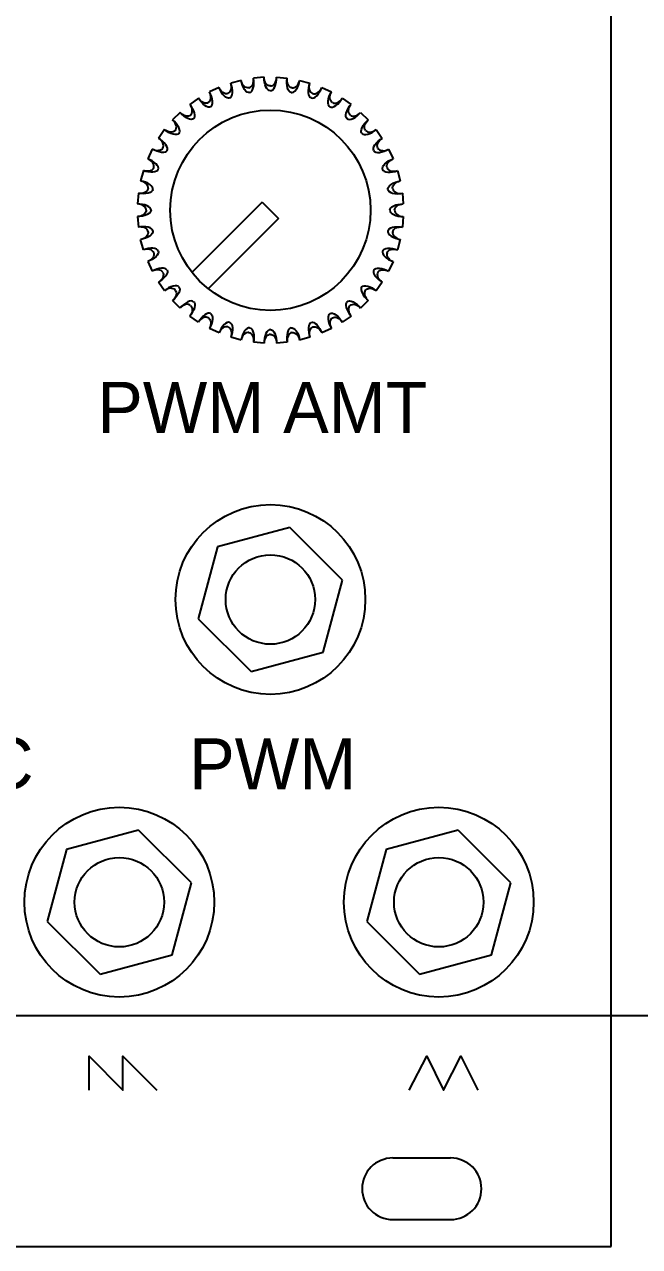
# Model space of a CAD drawing. Extents: x -1144 to 1154, y 0 to 128.
# Drawn here: x 40.3 to 72.3, y 0 to 63.4 of the extents above; entities that cross this region are included whole.
import ezdxf

# ---------------------------------------------------------------- set-up
doc = ezdxf.new("R2010")
doc.units = 0
doc.linetypes.add('BORDER', pattern=[0.875, 0.25, -0.125, 0.25, -0.125, 0, -0.125])
for name, color, linetype in [('CONSTRUCTION', 7, 'CONTINUOUS'), ('DXF_VCO-D-PANEL_MODEL_LAY0', 7, 'CONTINUOUS'), ('DXF_VCO-D-PANEL_MODEL_LAYE', 7, 'CONTINUOUS'), ('LAYER1', 7, 'CONTINUOUS')]:
    doc.layers.add(name, color=color, linetype=linetype)
doc.styles.add('TEXT542163', font='txt', dxfattribs={"height": 0.2})
doc.styles.add('TEXT542169', font='txt', dxfattribs={"height": 0.2})
doc.styles.add('TEXT542172', font='txt', dxfattribs={"height": 0.2})

msp = doc.modelspace()

# ---------------------------------------------------------------- linework, layer by layer
at = {"layer": 'CONSTRUCTION', "color": 6}
msp.add_line((-565.642, 12), (506.314, 12), dxfattribs=at)
at = {"layer": 'DXF_VCO-D-PANEL_MODEL_LAY0', "color": 178}
for points in [[(43.681, 8.112, 0), (43.681, 9.876, 0), (45.445, 8.112, 0), (45.445, 9.876, 0), (47.209, 8.112, 0)], [(60.309, 8.112, 0), (61.219, 9.876, 0), (62.087, 8.112, 0), (62.983, 9.876, 0), (63.865, 8.112, 0)]]:
    msp.add_polyline3d(points, dxfattribs=at)
at = {"layer": 'DXF_VCO-D-PANEL_MODEL_LAYE', "color": 178}
for p, q in [((54.104, 37.335), (50.36, 36.331)), ((56.844, 34.594), (54.104, 37.335)), ((50.36, 36.331), (49.357, 32.588)), ((55.841, 30.85), (56.844, 34.594)), ((49.357, 32.588), (52.098, 29.847)), ((52.098, 29.847), (55.841, 30.85)), ((46.258, 21.622), (42.515, 20.619)), ((48.999, 18.881), (46.258, 21.622)), ((62.848, 21.622), (59.104, 20.619)), ((65.588, 18.881), (62.848, 21.622)), ((42.515, 20.619), (41.511, 16.875)), ((59.104, 20.619), (58.101, 16.875)), ((47.996, 15.137), (48.999, 18.881)), ((64.585, 15.137), (65.588, 18.881)), ((41.511, 16.875), (44.252, 14.134)), ((58.101, 16.875), (60.841, 14.134)), ((44.252, 14.134), (47.996, 15.137)), ((60.841, 14.134), (64.585, 15.137))]:
    msp.add_line(p, q, dxfattribs=at)
for centre, radius in [((53.1, 33.591), 4.927), ((53.1, 33.591), 2.321), ((45.254, 17.878), 4.927), ((61.844, 17.878), 4.927), ((45.255, 17.878), 2.321), ((61.844, 17.878), 2.321)]:
    msp.add_circle(centre, radius, dxfattribs=at)
at = {"layer": 'LAYER1', "color": 178}
for p, q in [((70.8, 0), (70.8, 128.5)), ((51.582, 60.541), (51.045, 60.398)), ((52.775, 60.703), (52.222, 60.654)), ((53.425, 60.703), (53.978, 60.654)), ((54.618, 60.541), (55.155, 60.398)), ((50.435, 60.175), (49.931, 59.941)), ((55.765, 60.175), (56.269, 59.941)), ((49.369, 59.616), (48.914, 59.297)), ((56.831, 59.616), (57.286, 59.297)), ((48.416, 58.88), (48.023, 58.487)), ((57.784, 58.88), (58.177, 58.487)), ((47.605, 57.989), (47.287, 57.534)), ((58.595, 57.989), (58.913, 57.534)), ((46.962, 56.971), (46.727, 56.468)), ((59.238, 56.971), (59.473, 56.468)), ((46.505, 55.857), (46.361, 55.321)), ((59.695, 55.857), (59.839, 55.321)), ((46.248, 54.681), (46.2, 54.128)), ((59.952, 54.681), (60, 54.128)), ((52.676, 54.227), (49.023, 50.575)), ((52.676, 54.227), (53.524, 53.378)), ((46.2, 53.478), (46.248, 52.925)), ((53.524, 53.378), (49.872, 49.726)), ((60, 53.478), (59.952, 52.925)), ((46.505, 51.748), (46.361, 52.284)), ((59.839, 52.284), (59.695, 51.748)), ((46.727, 51.137), (46.962, 50.634)), ((59.473, 51.137), (59.238, 50.634)), ((47.605, 49.616), (47.287, 50.071)), ((58.913, 50.071), (58.595, 49.616)), ((48.416, 48.726), (48.023, 49.119)), ((58.177, 49.119), (57.784, 48.726)), ((49.369, 47.99), (48.914, 48.308)), ((57.286, 48.308), (56.831, 47.99)), ((50.435, 47.43), (49.931, 47.665)), ((56.269, 47.665), (55.765, 47.43)), ((51.582, 47.064), (51.045, 47.208)), ((52.775, 46.903), (52.222, 46.951)), ((53.978, 46.951), (53.425, 46.903)), ((55.155, 47.208), (54.618, 47.064)), ((59.46, 4.6), (62.46, 4.6)), ((59.46, 1.4), (62.46, 1.4)), ((0, 0), (70.8, 0))]:
    msp.add_line(p, q, dxfattribs=at)
for points in [[(50.894, 59.864, 0), (50.947, 59.891, 0), (50.996, 59.934, 0), (51.036, 59.993, 0), (51.065, 60.066, 0), (51.08, 60.148, 0), (51.081, 60.234, 0), (51.068, 60.319, 0), (51.045, 60.398, 0)], [(50.979, 59.629, 0), (51.031, 59.66, 0), (51.075, 59.716, 0), (51.108, 59.797, 0), (51.125, 59.9, 0), (51.127, 60.02, 0), (51.112, 60.148, 0), (51.084, 60.276, 0), (51.045, 60.398, 0)], [(51.98, 60.155, 0), (51.92, 60.152, 0), (51.857, 60.165, 0), (51.792, 60.196, 0), (51.731, 60.245, 0), (51.677, 60.308, 0), (51.633, 60.382, 0), (51.601, 60.462, 0), (51.582, 60.541, 0)], [(52.023, 59.909, 0), (51.963, 59.91, 0), (51.897, 59.936, 0), (51.828, 59.99, 0), (51.761, 60.071, 0), (51.7, 60.174, 0), (51.649, 60.292, 0), (51.609, 60.417, 0), (51.582, 60.541, 0)], [(51.98, 60.155, 0), (52.037, 60.172, 0), (52.092, 60.207, 0), (52.142, 60.258, 0), (52.183, 60.324, 0), (52.212, 60.403, 0), (52.228, 60.487, 0), (52.231, 60.573, 0), (52.222, 60.654, 0)], [(52.023, 59.909, 0), (52.08, 59.93, 0), (52.133, 59.978, 0), (52.179, 60.052, 0), (52.214, 60.15, 0), (52.236, 60.268, 0), (52.244, 60.397, 0), (52.239, 60.528, 0), (52.222, 60.654, 0)], [(53.1, 60.003, 0), (53.041, 60.014, 0), (52.98, 60.052, 0), (52.922, 60.117, 0), (52.87, 60.208, 0), (52.828, 60.32, 0), (52.798, 60.445, 0), (52.78, 60.575, 0), (52.775, 60.703, 0)], [(53.1, 60.253, 0), (53.041, 60.26, 0), (52.98, 60.284, 0), (52.922, 60.326, 0), (52.87, 60.385, 0), (52.828, 60.457, 0), (52.798, 60.537, 0), (52.78, 60.621, 0), (52.775, 60.703, 0)], [(53.1, 60.003, 0), (53.159, 60.014, 0), (53.22, 60.052, 0), (53.278, 60.117, 0), (53.33, 60.208, 0), (53.372, 60.32, 0), (53.402, 60.445, 0), (53.42, 60.575, 0), (53.425, 60.703, 0)], [(53.1, 60.253, 0), (53.159, 60.26, 0), (53.22, 60.284, 0), (53.278, 60.326, 0), (53.33, 60.385, 0), (53.372, 60.457, 0), (53.402, 60.537, 0), (53.42, 60.621, 0), (53.425, 60.703, 0)], [(54.177, 59.909, 0), (54.12, 59.93, 0), (54.067, 59.978, 0), (54.021, 60.052, 0), (53.986, 60.15, 0), (53.964, 60.268, 0), (53.956, 60.397, 0), (53.961, 60.528, 0), (53.978, 60.654, 0)], [(54.22, 60.155, 0), (54.163, 60.172, 0), (54.108, 60.207, 0), (54.058, 60.258, 0), (54.017, 60.324, 0), (53.988, 60.403, 0), (53.972, 60.487, 0), (53.969, 60.573, 0), (53.978, 60.654, 0)], [(54.177, 59.909, 0), (54.237, 59.91, 0), (54.303, 59.936, 0), (54.372, 59.99, 0), (54.439, 60.071, 0), (54.5, 60.174, 0), (54.551, 60.292, 0), (54.591, 60.417, 0), (54.618, 60.541, 0)], [(54.22, 60.155, 0), (54.28, 60.152, 0), (54.343, 60.165, 0), (54.408, 60.196, 0), (54.469, 60.245, 0), (54.523, 60.308, 0), (54.567, 60.382, 0), (54.599, 60.462, 0), (54.618, 60.541, 0)], [(55.221, 59.629, 0), (55.169, 59.66, 0), (55.125, 59.716, 0), (55.093, 59.797, 0), (55.075, 59.9, 0), (55.073, 60.02, 0), (55.088, 60.148, 0), (55.116, 60.276, 0), (55.155, 60.398, 0)], [(55.306, 59.864, 0), (55.253, 59.891, 0), (55.204, 59.934, 0), (55.164, 59.993, 0), (55.135, 60.066, 0), (55.12, 60.148, 0), (55.119, 60.234, 0), (55.132, 60.319, 0), (55.155, 60.398, 0)], [(49.875, 59.389, 0), (49.922, 59.425, 0), (49.963, 59.476, 0), (49.992, 59.541, 0), (50.008, 59.618, 0), (50.009, 59.701, 0), (49.994, 59.786, 0), (49.968, 59.867, 0), (49.931, 59.941, 0)], [(50, 59.172, 0), (50.045, 59.212, 0), (50.079, 59.274, 0), (50.097, 59.36, 0), (50.096, 59.465, 0), (50.077, 59.583, 0), (50.04, 59.706, 0), (49.99, 59.828, 0), (49.931, 59.941, 0)], [(50.894, 59.864, 0), (50.836, 59.851, 0), (50.771, 59.853, 0), (50.702, 59.872, 0), (50.633, 59.909, 0), (50.569, 59.962, 0), (50.513, 60.028, 0), (50.468, 60.1, 0), (50.435, 60.175, 0)], [(50.979, 59.629, 0), (50.92, 59.62, 0), (50.85, 59.634, 0), (50.773, 59.675, 0), (50.693, 59.743, 0), (50.615, 59.834, 0), (50.544, 59.941, 0), (50.483, 60.058, 0), (50.435, 60.175, 0)], [(55.221, 59.629, 0), (55.28, 59.62, 0), (55.35, 59.634, 0), (55.427, 59.675, 0), (55.507, 59.743, 0), (55.585, 59.834, 0), (55.656, 59.941, 0), (55.717, 60.058, 0), (55.765, 60.175, 0)], [(55.306, 59.864, 0), (55.364, 59.851, 0), (55.429, 59.853, 0), (55.498, 59.872, 0), (55.567, 59.909, 0), (55.631, 59.962, 0), (55.687, 60.028, 0), (55.732, 60.1, 0), (55.765, 60.175, 0)], [(56.2, 59.172, 0), (56.155, 59.212, 0), (56.121, 59.274, 0), (56.103, 59.36, 0), (56.104, 59.465, 0), (56.123, 59.583, 0), (56.16, 59.706, 0), (56.21, 59.828, 0), (56.269, 59.941, 0)], [(56.325, 59.389, 0), (56.278, 59.425, 0), (56.237, 59.476, 0), (56.208, 59.541, 0), (56.192, 59.618, 0), (56.191, 59.701, 0), (56.206, 59.786, 0), (56.232, 59.867, 0), (56.269, 59.941, 0)], [(48.954, 58.744, 0), (48.994, 58.787, 0), (49.025, 58.845, 0), (49.043, 58.914, 0), (49.045, 58.992, 0), (49.031, 59.075, 0), (49.003, 59.156, 0), (48.962, 59.231, 0), (48.914, 59.297, 0)], [(49.115, 58.552, 0), (49.152, 58.599, 0), (49.175, 58.667, 0), (49.178, 58.754, 0), (49.159, 58.857, 0), (49.119, 58.97, 0), (49.062, 59.085, 0), (48.991, 59.196, 0), (48.914, 59.297, 0)], [(49.875, 59.389, 0), (49.82, 59.366, 0), (49.756, 59.356, 0), (49.684, 59.363, 0), (49.61, 59.388, 0), (49.538, 59.429, 0), (49.471, 59.484, 0), (49.414, 59.548, 0), (49.369, 59.616, 0)], [(50, 59.172, 0), (49.943, 59.153, 0), (49.872, 59.155, 0), (49.789, 59.182, 0), (49.698, 59.235, 0), (49.606, 59.311, 0), (49.517, 59.404, 0), (49.437, 59.508, 0), (49.369, 59.616, 0)], [(56.2, 59.172, 0), (56.257, 59.153, 0), (56.328, 59.155, 0), (56.411, 59.182, 0), (56.502, 59.235, 0), (56.594, 59.311, 0), (56.683, 59.404, 0), (56.763, 59.508, 0), (56.831, 59.616, 0)], [(56.325, 59.389, 0), (56.38, 59.366, 0), (56.444, 59.356, 0), (56.516, 59.363, 0), (56.59, 59.388, 0), (56.662, 59.429, 0), (56.729, 59.484, 0), (56.786, 59.548, 0), (56.831, 59.616, 0)], [(57.085, 58.552, 0), (57.048, 58.599, 0), (57.025, 58.667, 0), (57.022, 58.754, 0), (57.041, 58.857, 0), (57.081, 58.97, 0), (57.138, 59.085, 0), (57.209, 59.196, 0), (57.286, 59.297, 0)], [(57.246, 58.744, 0), (57.206, 58.787, 0), (57.175, 58.845, 0), (57.157, 58.914, 0), (57.155, 58.992, 0), (57.169, 59.075, 0), (57.197, 59.156, 0), (57.238, 59.231, 0), (57.286, 59.297, 0)], [(48.159, 57.949, 0), (48.191, 57.999, 0), (48.212, 58.061, 0), (48.217, 58.132, 0), (48.206, 58.209, 0), (48.178, 58.288, 0), (48.135, 58.363, 0), (48.082, 58.43, 0), (48.023, 58.487, 0)], [(48.351, 57.788, 0), (48.38, 57.841, 0), (48.39, 57.911, 0), (48.377, 57.998, 0), (48.341, 58.096, 0), (48.282, 58.2, 0), (48.206, 58.304, 0), (48.117, 58.401, 0), (48.023, 58.487, 0)], [(48.954, 58.744, 0), (48.904, 58.711, 0), (48.842, 58.691, 0), (48.771, 58.686, 0), (48.693, 58.697, 0), (48.615, 58.725, 0), (48.54, 58.767, 0), (48.473, 58.82, 0), (48.416, 58.88, 0)], [(49.115, 58.552, 0), (49.062, 58.523, 0), (48.992, 58.513, 0), (48.905, 58.525, 0), (48.807, 58.562, 0), (48.703, 58.62, 0), (48.599, 58.697, 0), (48.502, 58.785, 0), (48.416, 58.88, 0)], [(57.085, 58.552, 0), (57.138, 58.523, 0), (57.208, 58.513, 0), (57.295, 58.525, 0), (57.393, 58.562, 0), (57.497, 58.62, 0), (57.601, 58.697, 0), (57.698, 58.785, 0), (57.784, 58.88, 0)], [(57.246, 58.744, 0), (57.296, 58.711, 0), (57.358, 58.691, 0), (57.429, 58.686, 0), (57.507, 58.697, 0), (57.585, 58.725, 0), (57.66, 58.767, 0), (57.727, 58.82, 0), (57.784, 58.88, 0)], [(57.849, 57.788, 0), (57.82, 57.841, 0), (57.81, 57.911, 0), (57.823, 57.998, 0), (57.859, 58.096, 0), (57.918, 58.2, 0), (57.994, 58.304, 0), (58.083, 58.401, 0), (58.177, 58.487, 0)], [(58.041, 57.949, 0), (58.009, 57.999, 0), (57.988, 58.061, 0), (57.983, 58.132, 0), (57.994, 58.209, 0), (58.022, 58.288, 0), (58.065, 58.363, 0), (58.118, 58.43, 0), (58.177, 58.487, 0)], [(48.159, 57.949, 0), (48.115, 57.908, 0), (48.058, 57.877, 0), (47.989, 57.86, 0), (47.91, 57.857, 0), (47.828, 57.871, 0), (47.747, 57.9, 0), (47.672, 57.941, 0), (47.605, 57.989, 0)], [(48.351, 57.788, 0), (48.304, 57.75, 0), (48.236, 57.728, 0), (48.149, 57.725, 0), (48.046, 57.744, 0), (47.933, 57.783, 0), (47.817, 57.841, 0), (47.706, 57.911, 0), (47.605, 57.989, 0)], [(57.849, 57.788, 0), (57.896, 57.75, 0), (57.964, 57.728, 0), (58.051, 57.725, 0), (58.154, 57.744, 0), (58.267, 57.783, 0), (58.383, 57.841, 0), (58.494, 57.911, 0), (58.595, 57.989, 0)], [(58.041, 57.949, 0), (58.085, 57.908, 0), (58.142, 57.877, 0), (58.211, 57.86, 0), (58.29, 57.857, 0), (58.372, 57.871, 0), (58.453, 57.9, 0), (58.528, 57.941, 0), (58.595, 57.989, 0)], [(47.514, 57.028, 0), (47.537, 57.083, 0), (47.547, 57.147, 0), (47.539, 57.218, 0), (47.515, 57.293, 0), (47.474, 57.365, 0), (47.419, 57.432, 0), (47.355, 57.489, 0), (47.287, 57.534, 0)], [(47.731, 56.903, 0), (47.75, 56.96, 0), (47.748, 57.031, 0), (47.721, 57.114, 0), (47.668, 57.204, 0), (47.592, 57.297, 0), (47.499, 57.386, 0), (47.394, 57.466, 0), (47.287, 57.534, 0)], [(58.469, 56.903, 0), (58.45, 56.96, 0), (58.452, 57.031, 0), (58.479, 57.114, 0), (58.532, 57.204, 0), (58.608, 57.297, 0), (58.701, 57.386, 0), (58.806, 57.466, 0), (58.913, 57.534, 0)], [(58.686, 57.028, 0), (58.663, 57.083, 0), (58.653, 57.147, 0), (58.661, 57.218, 0), (58.685, 57.293, 0), (58.726, 57.365, 0), (58.781, 57.432, 0), (58.845, 57.489, 0), (58.913, 57.534, 0)], [(47.514, 57.028, 0), (47.478, 56.98, 0), (47.427, 56.94, 0), (47.362, 56.91, 0), (47.285, 56.895, 0), (47.202, 56.894, 0), (47.117, 56.908, 0), (47.036, 56.935, 0), (46.962, 56.971, 0)], [(47.731, 56.903, 0), (47.691, 56.857, 0), (47.628, 56.824, 0), (47.543, 56.806, 0), (47.438, 56.806, 0), (47.32, 56.826, 0), (47.196, 56.862, 0), (47.075, 56.912, 0), (46.962, 56.971, 0)], [(58.469, 56.903, 0), (58.509, 56.857, 0), (58.572, 56.824, 0), (58.657, 56.806, 0), (58.762, 56.806, 0), (58.88, 56.826, 0), (59.004, 56.862, 0), (59.125, 56.912, 0), (59.238, 56.971, 0)], [(58.686, 57.028, 0), (58.722, 56.98, 0), (58.773, 56.94, 0), (58.838, 56.91, 0), (58.915, 56.895, 0), (58.998, 56.894, 0), (59.083, 56.908, 0), (59.165, 56.935, 0), (59.238, 56.971, 0)], [(47.039, 56.009, 0), (47.012, 55.956, 0), (46.968, 55.907, 0), (46.909, 55.867, 0), (46.837, 55.838, 0), (46.754, 55.823, 0), (46.668, 55.822, 0), (46.584, 55.834, 0), (46.505, 55.857, 0)], [(47.274, 55.923, 0), (47.243, 55.872, 0), (47.187, 55.828, 0), (47.106, 55.795, 0), (47.003, 55.777, 0), (46.883, 55.776, 0), (46.755, 55.791, 0), (46.626, 55.819, 0), (46.505, 55.857, 0)], [(47.039, 56.009, 0), (47.052, 56.067, 0), (47.05, 56.132, 0), (47.031, 56.201, 0), (46.994, 56.27, 0), (46.94, 56.334, 0), (46.875, 56.39, 0), (46.802, 56.435, 0), (46.727, 56.468, 0)], [(47.274, 55.923, 0), (47.283, 55.983, 0), (47.269, 56.052, 0), (47.227, 56.129, 0), (47.16, 56.209, 0), (47.069, 56.287, 0), (46.961, 56.359, 0), (46.845, 56.419, 0), (46.727, 56.468, 0)], [(58.926, 55.923, 0), (58.917, 55.983, 0), (58.931, 56.052, 0), (58.973, 56.129, 0), (59.04, 56.209, 0), (59.131, 56.287, 0), (59.239, 56.359, 0), (59.355, 56.419, 0), (59.473, 56.468, 0)], [(58.926, 55.923, 0), (58.957, 55.872, 0), (59.013, 55.828, 0), (59.094, 55.795, 0), (59.197, 55.777, 0), (59.317, 55.776, 0), (59.445, 55.791, 0), (59.574, 55.819, 0), (59.695, 55.857, 0)], [(59.161, 56.009, 0), (59.148, 56.067, 0), (59.15, 56.132, 0), (59.169, 56.201, 0), (59.206, 56.27, 0), (59.26, 56.334, 0), (59.325, 56.39, 0), (59.398, 56.435, 0), (59.473, 56.468, 0)], [(59.161, 56.009, 0), (59.188, 55.956, 0), (59.232, 55.907, 0), (59.291, 55.867, 0), (59.364, 55.838, 0), (59.446, 55.823, 0), (59.532, 55.822, 0), (59.616, 55.834, 0), (59.695, 55.857, 0)], [(46.748, 54.923, 0), (46.751, 54.982, 0), (46.738, 55.046, 0), (46.707, 55.111, 0), (46.658, 55.172, 0), (46.595, 55.226, 0), (46.52, 55.27, 0), (46.441, 55.301, 0), (46.361, 55.321, 0)], [(46.994, 54.879, 0), (46.993, 54.94, 0), (46.967, 55.006, 0), (46.913, 55.074, 0), (46.832, 55.141, 0), (46.729, 55.202, 0), (46.611, 55.254, 0), (46.486, 55.293, 0), (46.361, 55.321, 0)], [(59.206, 54.879, 0), (59.207, 54.94, 0), (59.233, 55.006, 0), (59.287, 55.074, 0), (59.368, 55.141, 0), (59.471, 55.202, 0), (59.589, 55.254, 0), (59.714, 55.293, 0), (59.839, 55.321, 0)], [(59.452, 54.923, 0), (59.449, 54.982, 0), (59.462, 55.046, 0), (59.493, 55.111, 0), (59.542, 55.172, 0), (59.606, 55.226, 0), (59.68, 55.27, 0), (59.759, 55.301, 0), (59.839, 55.321, 0)], [(46.748, 54.923, 0), (46.73, 54.866, 0), (46.696, 54.81, 0), (46.645, 54.76, 0), (46.578, 54.719, 0), (46.5, 54.69, 0), (46.415, 54.675, 0), (46.33, 54.672, 0), (46.248, 54.681, 0)], [(46.994, 54.879, 0), (46.972, 54.823, 0), (46.925, 54.77, 0), (46.851, 54.724, 0), (46.752, 54.689, 0), (46.635, 54.667, 0), (46.506, 54.659, 0), (46.375, 54.664, 0), (46.248, 54.681, 0)], [(59.206, 54.879, 0), (59.228, 54.823, 0), (59.275, 54.77, 0), (59.349, 54.724, 0), (59.448, 54.689, 0), (59.565, 54.667, 0), (59.694, 54.659, 0), (59.825, 54.664, 0), (59.952, 54.681, 0)], [(59.452, 54.923, 0), (59.47, 54.866, 0), (59.504, 54.81, 0), (59.555, 54.76, 0), (59.622, 54.719, 0), (59.7, 54.69, 0), (59.785, 54.675, 0), (59.87, 54.672, 0), (59.952, 54.681, 0)], [(46.65, 53.803, 0), (46.642, 53.862, 0), (46.618, 53.922, 0), (46.577, 53.981, 0), (46.518, 54.032, 0), (46.446, 54.075, 0), (46.366, 54.105, 0), (46.282, 54.122, 0), (46.2, 54.128, 0)], [(46.9, 53.803, 0), (46.888, 53.862, 0), (46.851, 53.922, 0), (46.786, 53.981, 0), (46.695, 54.032, 0), (46.583, 54.075, 0), (46.458, 54.105, 0), (46.327, 54.122, 0), (46.2, 54.128, 0)], [(59.3, 53.803, 0), (59.312, 53.862, 0), (59.349, 53.922, 0), (59.414, 53.981, 0), (59.505, 54.032, 0), (59.617, 54.075, 0), (59.742, 54.105, 0), (59.873, 54.122, 0), (60, 54.128, 0)], [(59.55, 53.803, 0), (59.558, 53.862, 0), (59.582, 53.922, 0), (59.623, 53.981, 0), (59.682, 54.032, 0), (59.754, 54.075, 0), (59.834, 54.105, 0), (59.918, 54.122, 0), (60, 54.128, 0)], [(46.65, 53.803, 0), (46.642, 53.744, 0), (46.618, 53.683, 0), (46.577, 53.625, 0), (46.518, 53.573, 0), (46.446, 53.531, 0), (46.366, 53.501, 0), (46.282, 53.483, 0), (46.2, 53.478, 0)], [(46.9, 53.803, 0), (46.888, 53.744, 0), (46.851, 53.683, 0), (46.786, 53.625, 0), (46.695, 53.573, 0), (46.583, 53.531, 0), (46.458, 53.501, 0), (46.327, 53.483, 0), (46.2, 53.478, 0)], [(59.3, 53.803, 0), (59.312, 53.744, 0), (59.349, 53.683, 0), (59.414, 53.625, 0), (59.505, 53.573, 0), (59.617, 53.531, 0), (59.742, 53.501, 0), (59.873, 53.483, 0), (60, 53.478, 0)], [(59.55, 53.803, 0), (59.558, 53.744, 0), (59.582, 53.683, 0), (59.623, 53.625, 0), (59.682, 53.573, 0), (59.754, 53.531, 0), (59.834, 53.501, 0), (59.918, 53.483, 0), (60, 53.478, 0)], [(46.994, 52.726, 0), (46.972, 52.782, 0), (46.925, 52.835, 0), (46.851, 52.881, 0), (46.752, 52.917, 0), (46.635, 52.939, 0), (46.506, 52.947, 0), (46.375, 52.941, 0), (46.248, 52.925, 0)], [(46.748, 52.683, 0), (46.73, 52.74, 0), (46.696, 52.795, 0), (46.645, 52.845, 0), (46.578, 52.886, 0), (46.5, 52.915, 0), (46.415, 52.931, 0), (46.33, 52.933, 0), (46.248, 52.925, 0)], [(46.994, 52.726, 0), (46.993, 52.666, 0), (46.967, 52.6, 0), (46.913, 52.531, 0), (46.832, 52.464, 0), (46.729, 52.403, 0), (46.611, 52.352, 0), (46.486, 52.312, 0), (46.361, 52.284, 0)], [(46.748, 52.683, 0), (46.751, 52.623, 0), (46.738, 52.559, 0), (46.707, 52.495, 0), (46.658, 52.434, 0), (46.595, 52.379, 0), (46.52, 52.336, 0), (46.441, 52.304, 0), (46.361, 52.284, 0)], [(59.206, 52.726, 0), (59.228, 52.782, 0), (59.275, 52.835, 0), (59.349, 52.881, 0), (59.448, 52.917, 0), (59.565, 52.939, 0), (59.694, 52.947, 0), (59.825, 52.941, 0), (59.952, 52.925, 0)], [(59.206, 52.726, 0), (59.207, 52.666, 0), (59.233, 52.6, 0), (59.287, 52.531, 0), (59.368, 52.464, 0), (59.471, 52.403, 0), (59.589, 52.352, 0), (59.714, 52.312, 0), (59.839, 52.284, 0)], [(59.452, 52.683, 0), (59.449, 52.623, 0), (59.462, 52.559, 0), (59.493, 52.495, 0), (59.542, 52.434, 0), (59.606, 52.379, 0), (59.68, 52.336, 0), (59.759, 52.304, 0), (59.839, 52.284, 0)], [(59.452, 52.683, 0), (59.47, 52.74, 0), (59.504, 52.795, 0), (59.555, 52.845, 0), (59.622, 52.886, 0), (59.7, 52.915, 0), (59.785, 52.931, 0), (59.87, 52.933, 0), (59.952, 52.925, 0)], [(47.274, 51.682, 0), (47.243, 51.734, 0), (47.187, 51.778, 0), (47.106, 51.81, 0), (47.003, 51.828, 0), (46.883, 51.829, 0), (46.755, 51.815, 0), (46.626, 51.787, 0), (46.505, 51.748, 0)], [(47.039, 51.597, 0), (47.012, 51.65, 0), (46.968, 51.698, 0), (46.909, 51.739, 0), (46.837, 51.768, 0), (46.754, 51.783, 0), (46.668, 51.783, 0), (46.584, 51.771, 0), (46.505, 51.748, 0)], [(47.274, 51.682, 0), (47.283, 51.623, 0), (47.269, 51.553, 0), (47.227, 51.476, 0), (47.16, 51.396, 0), (47.069, 51.318, 0), (46.961, 51.247, 0), (46.845, 51.186, 0), (46.727, 51.137, 0)], [(47.039, 51.597, 0), (47.052, 51.539, 0), (47.05, 51.474, 0), (47.031, 51.405, 0), (46.994, 51.336, 0), (46.94, 51.271, 0), (46.875, 51.215, 0), (46.802, 51.17, 0), (46.727, 51.137, 0)], [(58.926, 51.682, 0), (58.917, 51.623, 0), (58.931, 51.553, 0), (58.973, 51.476, 0), (59.04, 51.396, 0), (59.131, 51.318, 0), (59.239, 51.247, 0), (59.355, 51.186, 0), (59.473, 51.137, 0)], [(58.926, 51.682, 0), (58.957, 51.734, 0), (59.013, 51.778, 0), (59.094, 51.81, 0), (59.197, 51.828, 0), (59.317, 51.829, 0), (59.445, 51.815, 0), (59.574, 51.787, 0), (59.695, 51.748, 0)], [(59.161, 51.597, 0), (59.148, 51.539, 0), (59.15, 51.474, 0), (59.169, 51.405, 0), (59.206, 51.336, 0), (59.26, 51.271, 0), (59.325, 51.215, 0), (59.398, 51.17, 0), (59.473, 51.137, 0)], [(59.161, 51.597, 0), (59.188, 51.65, 0), (59.232, 51.698, 0), (59.291, 51.739, 0), (59.364, 51.768, 0), (59.446, 51.783, 0), (59.532, 51.783, 0), (59.616, 51.771, 0), (59.695, 51.748, 0)], [(47.731, 50.703, 0), (47.691, 50.748, 0), (47.628, 50.782, 0), (47.543, 50.8, 0), (47.438, 50.799, 0), (47.32, 50.78, 0), (47.196, 50.743, 0), (47.075, 50.693, 0), (46.962, 50.634, 0)], [(58.469, 50.703, 0), (58.509, 50.748, 0), (58.572, 50.782, 0), (58.657, 50.8, 0), (58.762, 50.799, 0), (58.88, 50.78, 0), (59.004, 50.743, 0), (59.125, 50.693, 0), (59.238, 50.634, 0)], [(47.514, 50.578, 0), (47.478, 50.625, 0), (47.427, 50.665, 0), (47.362, 50.695, 0), (47.285, 50.711, 0), (47.202, 50.711, 0), (47.117, 50.697, 0), (47.036, 50.67, 0), (46.962, 50.634, 0)], [(47.731, 50.703, 0), (47.75, 50.646, 0), (47.748, 50.575, 0), (47.721, 50.492, 0), (47.668, 50.401, 0), (47.592, 50.309, 0), (47.499, 50.22, 0), (47.394, 50.14, 0), (47.287, 50.071, 0)], [(47.514, 50.578, 0), (47.537, 50.523, 0), (47.547, 50.458, 0), (47.539, 50.387, 0), (47.515, 50.313, 0), (47.474, 50.24, 0), (47.419, 50.174, 0), (47.355, 50.117, 0), (47.287, 50.071, 0)], [(58.469, 50.703, 0), (58.45, 50.646, 0), (58.452, 50.575, 0), (58.479, 50.492, 0), (58.532, 50.401, 0), (58.608, 50.309, 0), (58.701, 50.22, 0), (58.806, 50.14, 0), (58.913, 50.071, 0)], [(58.686, 50.578, 0), (58.663, 50.523, 0), (58.653, 50.458, 0), (58.661, 50.387, 0), (58.685, 50.313, 0), (58.726, 50.24, 0), (58.781, 50.174, 0), (58.845, 50.117, 0), (58.913, 50.071, 0)], [(58.686, 50.578, 0), (58.722, 50.625, 0), (58.773, 50.665, 0), (58.838, 50.695, 0), (58.915, 50.711, 0), (58.998, 50.711, 0), (59.083, 50.697, 0), (59.165, 50.67, 0), (59.238, 50.634, 0)], [(48.351, 49.817, 0), (48.304, 49.855, 0), (48.236, 49.877, 0), (48.149, 49.88, 0), (48.046, 49.862, 0), (47.933, 49.822, 0), (47.817, 49.765, 0), (47.706, 49.694, 0), (47.605, 49.616, 0)], [(48.159, 49.657, 0), (48.115, 49.697, 0), (48.058, 49.728, 0), (47.989, 49.746, 0), (47.91, 49.748, 0), (47.828, 49.734, 0), (47.747, 49.705, 0), (47.672, 49.665, 0), (47.605, 49.616, 0)], [(48.351, 49.817, 0), (48.38, 49.765, 0), (48.39, 49.694, 0), (48.377, 49.608, 0), (48.341, 49.51, 0), (48.282, 49.405, 0), (48.206, 49.302, 0), (48.117, 49.204, 0), (48.023, 49.119, 0)], [(48.159, 49.657, 0), (48.191, 49.607, 0), (48.212, 49.545, 0), (48.217, 49.473, 0), (48.206, 49.396, 0), (48.178, 49.317, 0), (48.135, 49.242, 0), (48.082, 49.175, 0), (48.023, 49.119, 0)], [(57.849, 49.817, 0), (57.82, 49.765, 0), (57.81, 49.694, 0), (57.823, 49.608, 0), (57.859, 49.51, 0), (57.918, 49.405, 0), (57.994, 49.302, 0), (58.083, 49.204, 0), (58.177, 49.119, 0)], [(57.849, 49.817, 0), (57.896, 49.855, 0), (57.964, 49.877, 0), (58.051, 49.88, 0), (58.154, 49.862, 0), (58.267, 49.822, 0), (58.383, 49.765, 0), (58.494, 49.694, 0), (58.595, 49.616, 0)], [(58.041, 49.657, 0), (58.009, 49.607, 0), (57.988, 49.545, 0), (57.983, 49.473, 0), (57.994, 49.396, 0), (58.022, 49.317, 0), (58.065, 49.242, 0), (58.118, 49.175, 0), (58.177, 49.119, 0)], [(58.041, 49.657, 0), (58.085, 49.697, 0), (58.142, 49.728, 0), (58.211, 49.746, 0), (58.29, 49.748, 0), (58.372, 49.734, 0), (58.453, 49.705, 0), (58.528, 49.665, 0), (58.595, 49.616, 0)], [(49.115, 49.053, 0), (49.062, 49.082, 0), (48.992, 49.092, 0), (48.905, 49.08, 0), (48.807, 49.044, 0), (48.703, 48.985, 0), (48.599, 48.909, 0), (48.502, 48.82, 0), (48.416, 48.726, 0)], [(48.954, 48.862, 0), (48.904, 48.894, 0), (48.842, 48.914, 0), (48.771, 48.92, 0), (48.693, 48.908, 0), (48.615, 48.88, 0), (48.54, 48.838, 0), (48.473, 48.785, 0), (48.416, 48.726, 0)], [(49.115, 49.053, 0), (49.152, 49.006, 0), (49.175, 48.939, 0), (49.178, 48.852, 0), (49.159, 48.748, 0), (49.119, 48.636, 0), (49.062, 48.52, 0), (48.991, 48.409, 0), (48.914, 48.308, 0)], [(48.954, 48.862, 0), (48.994, 48.818, 0), (49.025, 48.761, 0), (49.043, 48.691, 0), (49.045, 48.613, 0), (49.031, 48.531, 0), (49.003, 48.45, 0), (48.962, 48.374, 0), (48.914, 48.308, 0)], [(57.085, 49.053, 0), (57.048, 49.006, 0), (57.025, 48.939, 0), (57.022, 48.852, 0), (57.041, 48.748, 0), (57.081, 48.636, 0), (57.138, 48.52, 0), (57.209, 48.409, 0), (57.286, 48.308, 0)], [(57.085, 49.053, 0), (57.138, 49.082, 0), (57.208, 49.092, 0), (57.295, 49.08, 0), (57.393, 49.044, 0), (57.497, 48.985, 0), (57.601, 48.909, 0), (57.698, 48.82, 0), (57.784, 48.726, 0)], [(57.246, 48.862, 0), (57.206, 48.818, 0), (57.175, 48.761, 0), (57.157, 48.691, 0), (57.155, 48.613, 0), (57.169, 48.531, 0), (57.197, 48.45, 0), (57.238, 48.374, 0), (57.286, 48.308, 0)], [(57.246, 48.862, 0), (57.296, 48.894, 0), (57.358, 48.914, 0), (57.429, 48.92, 0), (57.507, 48.908, 0), (57.585, 48.88, 0), (57.66, 48.838, 0), (57.727, 48.785, 0), (57.784, 48.726, 0)], [(50, 48.433, 0), (49.943, 48.453, 0), (49.872, 48.451, 0), (49.789, 48.423, 0), (49.698, 48.371, 0), (49.606, 48.295, 0), (49.517, 48.201, 0), (49.437, 48.097, 0), (49.369, 47.99, 0)], [(49.875, 48.217, 0), (49.82, 48.24, 0), (49.756, 48.249, 0), (49.684, 48.242, 0), (49.61, 48.218, 0), (49.538, 48.176, 0), (49.471, 48.122, 0), (49.414, 48.058, 0), (49.369, 47.99, 0)], [(50, 48.433, 0), (50.045, 48.394, 0), (50.079, 48.331, 0), (50.097, 48.246, 0), (50.096, 48.141, 0), (50.077, 48.023, 0), (50.04, 47.899, 0), (49.99, 47.778, 0), (49.931, 47.665, 0)], [(56.2, 48.433, 0), (56.155, 48.394, 0), (56.121, 48.331, 0), (56.103, 48.246, 0), (56.104, 48.141, 0), (56.123, 48.023, 0), (56.16, 47.899, 0), (56.21, 47.778, 0), (56.269, 47.665, 0)], [(56.2, 48.433, 0), (56.257, 48.453, 0), (56.328, 48.451, 0), (56.411, 48.423, 0), (56.502, 48.371, 0), (56.594, 48.295, 0), (56.683, 48.201, 0), (56.763, 48.097, 0), (56.831, 47.99, 0)], [(56.325, 48.217, 0), (56.38, 48.24, 0), (56.444, 48.249, 0), (56.516, 48.242, 0), (56.59, 48.218, 0), (56.662, 48.176, 0), (56.729, 48.122, 0), (56.786, 48.058, 0), (56.831, 47.99, 0)], [(49.875, 48.217, 0), (49.922, 48.181, 0), (49.963, 48.13, 0), (49.992, 48.064, 0), (50.008, 47.988, 0), (50.009, 47.904, 0), (49.994, 47.819, 0), (49.968, 47.738, 0), (49.931, 47.665, 0)], [(50.979, 47.977, 0), (50.92, 47.986, 0), (50.85, 47.971, 0), (50.773, 47.93, 0), (50.693, 47.862, 0), (50.615, 47.772, 0), (50.544, 47.664, 0), (50.483, 47.548, 0), (50.435, 47.43, 0)], [(50.894, 47.742, 0), (50.836, 47.755, 0), (50.771, 47.753, 0), (50.702, 47.734, 0), (50.633, 47.696, 0), (50.569, 47.643, 0), (50.513, 47.578, 0), (50.468, 47.505, 0), (50.435, 47.43, 0)], [(50.894, 47.742, 0), (50.947, 47.714, 0), (50.996, 47.671, 0), (51.036, 47.612, 0), (51.065, 47.539, 0), (51.08, 47.457, 0), (51.081, 47.371, 0), (51.068, 47.286, 0), (51.045, 47.208, 0)], [(50.979, 47.977, 0), (51.031, 47.945, 0), (51.075, 47.89, 0), (51.108, 47.809, 0), (51.125, 47.705, 0), (51.127, 47.586, 0), (51.112, 47.458, 0), (51.084, 47.329, 0), (51.045, 47.208, 0)], [(52.023, 47.697, 0), (51.963, 47.696, 0), (51.897, 47.669, 0), (51.828, 47.615, 0), (51.761, 47.535, 0), (51.7, 47.432, 0), (51.649, 47.314, 0), (51.609, 47.188, 0), (51.582, 47.064, 0)], [(52.023, 47.697, 0), (52.08, 47.675, 0), (52.133, 47.628, 0), (52.179, 47.554, 0), (52.214, 47.455, 0), (52.236, 47.337, 0), (52.244, 47.209, 0), (52.239, 47.077, 0), (52.222, 46.951, 0)], [(53.1, 47.603, 0), (53.041, 47.591, 0), (52.98, 47.554, 0), (52.922, 47.489, 0), (52.87, 47.398, 0), (52.828, 47.286, 0), (52.798, 47.16, 0), (52.78, 47.03, 0), (52.775, 46.903, 0)], [(53.1, 47.603, 0), (53.159, 47.591, 0), (53.22, 47.554, 0), (53.278, 47.489, 0), (53.33, 47.398, 0), (53.372, 47.286, 0), (53.402, 47.16, 0), (53.42, 47.03, 0), (53.425, 46.903, 0)], [(54.177, 47.697, 0), (54.12, 47.675, 0), (54.067, 47.628, 0), (54.021, 47.554, 0), (53.986, 47.455, 0), (53.964, 47.337, 0), (53.956, 47.209, 0), (53.961, 47.077, 0), (53.978, 46.951, 0)], [(54.177, 47.697, 0), (54.237, 47.696, 0), (54.303, 47.669, 0), (54.372, 47.615, 0), (54.439, 47.535, 0), (54.5, 47.432, 0), (54.551, 47.314, 0), (54.591, 47.188, 0), (54.618, 47.064, 0)], [(55.221, 47.977, 0), (55.169, 47.945, 0), (55.125, 47.89, 0), (55.093, 47.809, 0), (55.075, 47.705, 0), (55.073, 47.586, 0), (55.088, 47.458, 0), (55.116, 47.329, 0), (55.155, 47.208, 0)], [(55.306, 47.742, 0), (55.253, 47.714, 0), (55.204, 47.671, 0), (55.164, 47.612, 0), (55.135, 47.539, 0), (55.12, 47.457, 0), (55.119, 47.371, 0), (55.132, 47.286, 0), (55.155, 47.208, 0)], [(55.221, 47.977, 0), (55.28, 47.986, 0), (55.35, 47.971, 0), (55.427, 47.93, 0), (55.507, 47.862, 0), (55.585, 47.772, 0), (55.656, 47.664, 0), (55.717, 47.548, 0), (55.765, 47.43, 0)], [(55.306, 47.742, 0), (55.364, 47.755, 0), (55.429, 47.753, 0), (55.498, 47.734, 0), (55.567, 47.696, 0), (55.631, 47.643, 0), (55.687, 47.578, 0), (55.732, 47.505, 0), (55.765, 47.43, 0)], [(56.325, 48.217, 0), (56.278, 48.181, 0), (56.237, 48.13, 0), (56.208, 48.064, 0), (56.192, 47.988, 0), (56.191, 47.904, 0), (56.206, 47.819, 0), (56.232, 47.738, 0), (56.269, 47.665, 0)], [(51.98, 47.451, 0), (51.92, 47.454, 0), (51.857, 47.44, 0), (51.792, 47.409, 0), (51.731, 47.361, 0), (51.677, 47.297, 0), (51.633, 47.223, 0), (51.601, 47.144, 0), (51.582, 47.064, 0)], [(51.98, 47.451, 0), (52.037, 47.433, 0), (52.092, 47.399, 0), (52.142, 47.348, 0), (52.183, 47.281, 0), (52.212, 47.203, 0), (52.228, 47.118, 0), (52.231, 47.033, 0), (52.222, 46.951, 0)], [(53.1, 47.353, 0), (53.041, 47.345, 0), (52.98, 47.321, 0), (52.922, 47.279, 0), (52.87, 47.221, 0), (52.828, 47.149, 0), (52.798, 47.068, 0), (52.78, 46.985, 0), (52.775, 46.903, 0)], [(53.1, 47.353, 0), (53.159, 47.345, 0), (53.22, 47.321, 0), (53.278, 47.279, 0), (53.33, 47.221, 0), (53.372, 47.149, 0), (53.402, 47.068, 0), (53.42, 46.985, 0), (53.425, 46.903, 0)], [(54.22, 47.451, 0), (54.163, 47.433, 0), (54.108, 47.399, 0), (54.058, 47.348, 0), (54.017, 47.281, 0), (53.988, 47.203, 0), (53.972, 47.118, 0), (53.969, 47.033, 0), (53.978, 46.951, 0)], [(54.22, 47.451, 0), (54.28, 47.454, 0), (54.343, 47.44, 0), (54.408, 47.409, 0), (54.469, 47.361, 0), (54.523, 47.297, 0), (54.567, 47.223, 0), (54.599, 47.144, 0), (54.618, 47.064, 0)]]:
    msp.add_polyline3d(points, dxfattribs=at)
msp.add_circle((53.1, 53.803), 5.2, dxfattribs=at)
for centre, start, end in [((59.46, 3), 90, 270), ((62.46, 3), 270, 90)]:
    msp.add_arc(centre, 1.6, start, end, dxfattribs=at)

# ---------------------------------------------------------------- texts
at = {"layer": 'LAYER1', "color": 178, "linetype": 'BORDER'}
for s, style, p in [('PWM AMT', 'TEXT542163', (44.108, 42.239)), ('SYNC', 'TEXT542169', (30.943, 23.766)), ('PWM', 'TEXT542172', (48.884, 23.731))]:
    msp.add_text(s, height=2.653, dxfattribs=dict(at, style=style)).set_placement(p)

doc.saveas('drawing.dxf')
